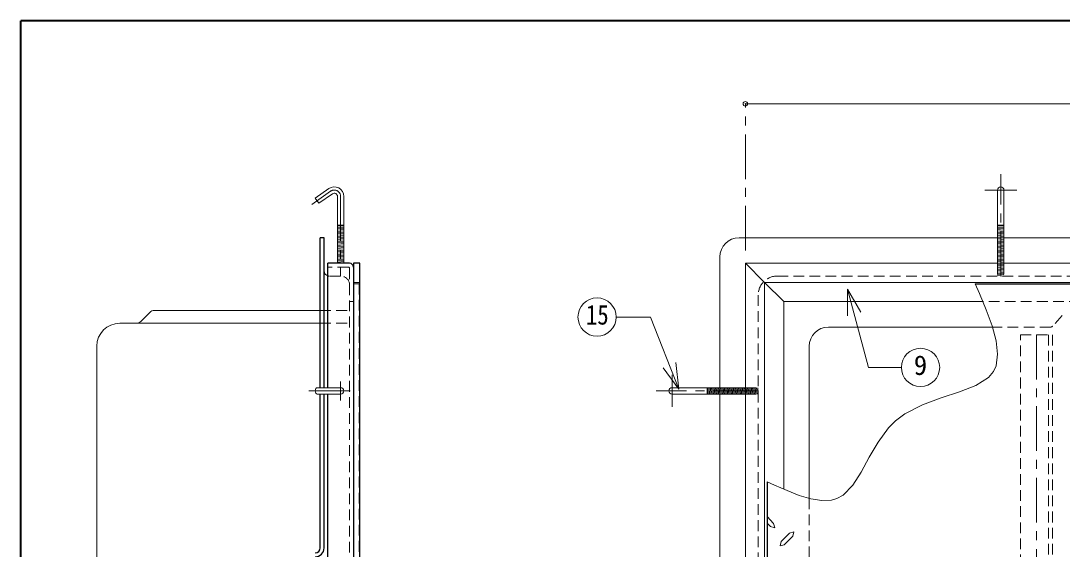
# Model space of a CAD drawing. Units: millimetres at full size, sheet at 1:7; details may follow other scales. Extents: x -1481 to 1354, y -996 to 971.
# Drawn here: x -1481 to -665, y 557 to 971 of the extents above; entities that cross this region are included whole.
import ezdxf
from ezdxf.enums import TextEntityAlignment as Align

# ---------------------------------------------------------------- set-up
doc = ezdxf.new("R2010")
doc.units = ezdxf.units.MM
doc.header["$LTSCALE"] = 7
doc.header["$PDMODE"] = 32
doc.header["$PDSIZE"] = 3.5
doc.linetypes.add('CHAIN1', pattern=[8, 5, -1, 1, -1])
doc.linetypes.add('DASHED1', pattern=[1.8, 1.2, -0.6])
doc.layers.add('0-0____1', color=4, linetype='Continuous', lineweight=9)
doc.styles.add('ＭＳ ゴシック', font='')
doc.styles.get('ＭＳ ゴシック').set_extended_font_data('MS Gothic')

msp = doc.modelspace()

# ---------------------------------------------------------------- linework, layer by layer
at = {"layer": '0-0____1', "color": 1, "lineweight": 40}
for p in [(-1480.542, -996.268), (1354.458, 970.732)]:
    msp.add_line(p, (-1480.542, 970.732), dxfattribs=at)
at = {"layer": '0-0____1'}
for p, q in [((-913.042, 905.732), (386.958, 905.732)), ((-1227.542, 810.63), (-1232.542, 810.63)), ((-1232.542, 809.76), (-1227.542, 810.169)), ((-1232.542, 808.757), (-1227.542, 809.165)), ((-1232.542, 807.754), (-1227.542, 808.162)), ((-715.542, 810.63), (-710.542, 810.63)), ((-710.542, 809.76), (-715.542, 810.169)), ((-710.542, 808.757), (-715.542, 809.165)), ((-710.542, 807.754), (-715.542, 808.162)), ((-1232.542, 806.75), (-1227.542, 807.159)), ((-1232.542, 805.747), (-1227.542, 806.155)), ((-1232.542, 804.744), (-1227.542, 805.152)), ((-1232.542, 803.74), (-1227.542, 804.149)), ((-1232.542, 802.737), (-1227.542, 803.145)), ((-1232.542, 801.734), (-1227.542, 802.142)), ((-1232.542, 800.73), (-1227.542, 801.139)), ((-1232.542, 799.727), (-1227.542, 800.135)), ((-710.542, 806.75), (-715.542, 807.159)), ((-710.542, 805.747), (-715.542, 806.155)), ((-710.542, 804.744), (-715.542, 805.152)), ((-710.542, 803.74), (-715.542, 804.149)), ((-710.542, 802.737), (-715.542, 803.145)), ((-710.542, 801.734), (-715.542, 802.142)), ((-710.542, 800.73), (-715.542, 801.139)), ((-710.542, 799.727), (-715.542, 800.135)), ((-1232.542, 798.724), (-1227.542, 799.132)), ((-1232.542, 797.72), (-1227.542, 798.129)), ((-1232.542, 796.717), (-1227.542, 797.125)), ((-1232.542, 795.714), (-1227.542, 796.122)), ((-1232.542, 794.71), (-1227.542, 795.119)), ((-1232.542, 793.707), (-1227.542, 794.115)), ((-1232.542, 792.704), (-1227.542, 793.112)), ((-1232.542, 791.7), (-1227.542, 792.109)), ((-710.542, 798.724), (-715.542, 799.132)), ((-710.542, 797.72), (-715.542, 798.129)), ((-710.542, 796.717), (-715.542, 797.125)), ((-710.542, 795.714), (-715.542, 796.122)), ((-710.542, 794.71), (-715.542, 795.119)), ((-710.542, 793.707), (-715.542, 794.115)), ((-710.542, 792.704), (-715.542, 793.112)), ((-710.542, 791.7), (-715.542, 792.109)), ((-1232.542, 790.697), (-1227.542, 791.106)), ((-1232.542, 789.694), (-1227.542, 790.102)), ((-1232.542, 788.69), (-1227.542, 789.099)), ((-1232.542, 787.687), (-1227.542, 788.096)), ((-1232.542, 786.684), (-1227.542, 787.092)), ((-1232.542, 785.68), (-1227.542, 786.089)), ((-1232.542, 784.677), (-1227.542, 785.086)), ((-1232.542, 783.674), (-1227.542, 784.082)), ((-1232.542, 782.67), (-1227.542, 783.079)), ((-710.542, 790.697), (-715.542, 791.106)), ((-710.542, 789.694), (-715.542, 790.102)), ((-710.542, 788.69), (-715.542, 789.099)), ((-710.542, 787.687), (-715.542, 788.096)), ((-710.542, 786.684), (-715.542, 787.092)), ((-710.542, 785.68), (-715.542, 786.089)), ((-710.542, 784.677), (-715.542, 785.086)), ((-710.542, 783.674), (-715.542, 784.082)), ((-710.542, 782.67), (-715.542, 783.079)), ((-1232.542, 781.667), (-1227.542, 782.076)), ((-1231.709, 780.732), (-1227.542, 781.072)), ((-710.542, 781.667), (-715.542, 782.076)), ((-711.375, 780.732), (-715.542, 781.072)), ((-898.042, 765.732), (-883.042, 750.732)), ((-883.042, 603.703), (-883.042, 750.732)), ((-727.042, 750.732), (-883.042, 750.732)), ((-1386.578, 735.196), (-1379.507, 742.267)), ((-1375.971, 743.732), (-1246.042, 743.732)), ((-1246.042, 733.732), (-1403.042, 733.732)), ((-719.574, 730.732), (-848.042, 730.732)), ((-1421.042, 430.732), (-1421.042, 715.732)), ((-863.042, 715.732), (-863.042, 596.519)), ((-942.941, 683.232), (-942.941, 678.232)), ((-942.071, 678.232), (-942.479, 683.232)), ((-941.068, 678.232), (-941.476, 683.232)), ((-940.064, 678.232), (-940.473, 683.232)), ((-939.061, 678.232), (-939.469, 683.232)), ((-938.058, 678.232), (-938.466, 683.232)), ((-937.054, 678.232), (-937.463, 683.232)), ((-936.051, 678.232), (-936.459, 683.232)), ((-935.048, 678.232), (-935.456, 683.232)), ((-934.044, 678.232), (-934.453, 683.232)), ((-933.041, 678.232), (-933.449, 683.232)), ((-932.038, 678.232), (-932.446, 683.232)), ((-931.034, 678.232), (-931.443, 683.232)), ((-930.031, 678.232), (-930.439, 683.232)), ((-929.028, 678.232), (-929.436, 683.232)), ((-928.024, 678.232), (-928.433, 683.232)), ((-927.021, 678.232), (-927.429, 683.232)), ((-926.018, 678.232), (-926.426, 683.232)), ((-925.014, 678.232), (-925.423, 683.232)), ((-924.011, 678.232), (-924.419, 683.232)), ((-923.008, 678.232), (-923.416, 683.232)), ((-922.004, 678.232), (-922.413, 683.232)), ((-921.001, 678.232), (-921.409, 683.232)), ((-919.998, 678.232), (-920.406, 683.232)), ((-918.994, 678.232), (-919.403, 683.232)), ((-917.991, 678.232), (-918.399, 683.232)), ((-916.988, 678.232), (-917.396, 683.232)), ((-915.984, 678.232), (-916.393, 683.232)), ((-914.981, 678.232), (-915.389, 683.232)), ((-913.978, 678.232), (-914.386, 683.232)), ((-913.042, 679.065), (-913.383, 683.232)), ((-890.95, 576.892), (-896.042, 582.188)), ((-893.365, 574.372), (-896.042, 577.049)), ((-893.365, 574.372), (-890.005, 573.532)), ((-890.95, 576.892), (-890.005, 573.532)), ((-878.455, 569.227), (-884.965, 562.612)), ((-875.935, 566.812), (-882.55, 560.197)), ((-878.455, 569.227), (-875.095, 570.172)), ((-875.935, 566.812), (-875.095, 570.172)), ((-885.91, 559.252), (-884.965, 562.612)), ((-882.55, 560.197), (-885.91, 559.252))]:
    msp.add_line(p, q, dxfattribs=at)
at = {"layer": '0-0____1', "linetype": 'CHAIN1'}
for p, q in [((-913.042, 790.732), (-913.042, 905.732)), ((-713.042, 770.732), (-713.042, 850.63)), ((-1237.91, 837.223), (-1252.636, 826.912)), ((-1230.042, 833.127), (-1230.042, 770.732)), ((-725.542, 838.13), (-700.542, 838.13)), ((-685.042, 724.732), (-685.042, 430.732)), ((-1230.042, 673.232), (-1230.042, 688.232)), ((-970.441, 693.232), (-970.441, 668.232)), ((-1222.542, 680.732), (-1254.974, 680.732)), ((-903.042, 680.732), (-982.941, 680.732))]:
    msp.add_line(p, q, dxfattribs=at)
at = {"layer": '0-0____1', "color": 7, "lineweight": 18}
for p, q in [((-1239.344, 839.271), (-1249.974, 831.828)), ((-1232.542, 833.127), (-1232.542, 780.732)), ((-1227.542, 833.127), (-1227.542, 780.732)), ((-715.542, 838.13), (-715.542, 780.732)), ((-710.542, 838.13), (-710.542, 780.732)), ((-918.042, 800.732), (-715.542, 800.732)), ((-710.542, 800.732), (-265.542, 800.732)), ((-933.042, 683.232), (-933.042, 785.732)), ((386.958, 780.732), (-913.042, 780.732)), ((-913.042, 780.732), (-898.042, 765.732)), ((-913.042, 780.732), (-913.042, 430.732)), ((371.958, 765.732), (-898.042, 765.732)), ((-898.042, 765.732), (-898.042, 430.732)), ((-833.076, 760.489), (-822.576, 742.302)), ((-833.076, 760.489), (-833.076, 739.489)), ((-833.076, 760.489), (-816.629, 699.106)), ((-965.039, 682.016), (-967.424, 702.88)), ((-965.039, 682.016), (-977.537, 698.892)), ((-790.872, 699.106), (-816.629, 699.106)), ((-1230.042, 683.232), (-1248.54, 683.232)), ((-1230.042, 678.232), (-1248.54, 678.232)), ((-970.441, 683.232), (-913.042, 683.232)), ((-970.441, 678.232), (-913.042, 678.232)), ((-933.042, 550.732), (-933.042, 678.232))]:
    msp.add_line(p, q, dxfattribs=at)
at = {"layer": '0-0____1', "color": 5, "lineweight": 25}
for p, q in [((-1243.042, 800.732), (-1246.042, 800.732)), ((-1246.042, 683.232), (-1246.042, 800.732)), ((-1243.042, 683.232), (-1243.042, 800.732)), ((-1223.042, 780.732), (-1240.042, 780.732)), ((-1240.042, 683.232), (-1240.042, 780.732)), ((-1215.042, 780.732), (-1220.042, 780.732)), ((-1220.042, 780.732), (-1220.042, 430.732)), ((-1215.042, 430.732), (-1215.042, 780.732)), ((-732.947, 764.732), (369.958, 764.732)), ((-1246.042, 557.732), (-1246.042, 678.232)), ((-1243.042, 557.732), (-1243.042, 678.232)), ((-1240.042, 470.732), (-1240.042, 678.232)), ((-896.042, 609.5), (-896.042, 430.732))]:
    msp.add_line(p, q, dxfattribs=at)
at = {"layer": '0-0____1', "color": 7, "linetype": 'DASHED1', "lineweight": 18}
for p, q in [((-1224.042, 777.732), (-1240.042, 777.732)), ((-1223.042, 776.732), (-1223.042, 430.732)), ((-1215.042, 765.732), (-1220.042, 765.732)), ((-1220.042, 750.732), (-1223.042, 750.732)), ((-697.542, 724.732), (-672.542, 724.732)), ((-697.542, 430.732), (-697.542, 724.732)), ((-672.542, 724.732), (-672.542, 430.732))]:
    msp.add_line(p, q, dxfattribs=at)
at = {"layer": '0-0____1', "linetype": 'DASHED1'}
for p, q in [((-715.542, 780.732), (-715.542, 770.732)), ((-710.542, 779.66), (-715.542, 780.069)), ((-710.542, 778.657), (-715.542, 779.066)), ((-710.542, 777.654), (-715.542, 778.062)), ((-710.542, 776.65), (-715.542, 777.059)), ((-710.542, 775.647), (-715.542, 776.056)), ((-710.542, 774.644), (-715.542, 775.052)), ((-710.542, 780.664), (-711.375, 780.732)), ((-710.542, 780.732), (-710.542, 770.732)), ((-1230.042, 770.732), (-1239.042, 770.732)), ((-888.042, 770.732), (361.958, 770.732)), ((-710.542, 773.64), (-715.542, 774.049)), ((-710.542, 772.637), (-715.542, 773.046)), ((-710.542, 771.634), (-715.542, 772.042)), ((-711.783, 770.732), (-715.542, 771.039)), ((-1215.542, 764.732), (-1220.042, 764.732)), ((-1215.542, 764.732), (-1215.542, 430.732)), ((-903.042, 755.732), (-903.042, 430.732)), ((356.958, 750.732), (-727.042, 750.732)), ((-1246.042, 743.732), (-1223.042, 743.732)), ((-664.922, 739.88), (-672.198, 731.583)), ((-1246.042, 733.732), (-1223.042, 733.732)), ((-674.078, 730.732), (-719.574, 730.732)), ((-675.542, 724.732), (-675.542, 430.732)), ((-913.042, 683.232), (-903.042, 683.232)), ((-912.974, 678.232), (-913.042, 679.065)), ((-913.042, 678.232), (-903.042, 678.232)), ((-911.971, 678.232), (-912.379, 683.232)), ((-910.968, 678.232), (-911.376, 683.232)), ((-909.964, 678.232), (-910.373, 683.232)), ((-908.961, 678.232), (-909.369, 683.232)), ((-907.958, 678.232), (-908.366, 683.232)), ((-906.954, 678.232), (-907.363, 683.232)), ((-905.951, 678.232), (-906.359, 683.232)), ((-904.948, 678.232), (-905.356, 683.232)), ((-903.944, 678.232), (-904.353, 683.232)), ((-903.042, 679.473), (-903.349, 683.232)), ((-863.042, 596.519), (-863.042, 430.732))]:
    msp.add_line(p, q, dxfattribs=at)
at = {"layer": '0-0____1', "color": 7, "lineweight": 18}
for points in [[(-1236.476, 835.175), (-1247.106, 827.732), (-1249.974, 831.828)], [(-732.947, 764.732), (-729.677, 757.122), (-724.34, 744.18), (-719.843, 731.733), (-716.716, 720.093), (-715.491, 709.576), (-716.699, 700.492), (-718.724, 696.005), (-722.632, 691.355), (-732.512, 685.046), (-745.281, 680.033), (-759.671, 675.313), (-774.414, 669.881), (-788.245, 662.732), (-795.349, 657.404), (-800.916, 651.781), (-809.078, 640.657), (-816.019, 628.698), (-822.432, 617.038), (-829.013, 606.812), (-836.455, 599.153), (-841.44, 596.334), (-845.496, 595.159), (-853.226, 594.771), (-861.74, 596.13), (-870.868, 598.854), (-880.438, 602.563), (-890.278, 606.873), (-896.042, 609.5)], [(-965.039, 682.016), (-987.351, 738.594), (-1014.173, 738.594)]]:
    msp.add_lwpolyline(points, dxfattribs=at)
for centre in [(-1029.173, 738.594), (-775.872, 699.106)]:
    msp.add_circle(centre, 15, dxfattribs=at)
for centre, radius, start, end in [((-1235.042, 833.127), 7.5, 0, 125), ((-713.042, 838.13), 2.5, 0, 180), ((-1235.042, 833.127), 2.5, 0, 125), ((-918.042, 785.732), 15, 90, 180), ((-1239.042, 774.732), 4, 180, 255.52249), ((-1230.042, 680.732), 2.5, 270, 90), ((-970.441, 680.732), 2.5, 90, 270)]:
    msp.add_arc(centre, radius, start, end, dxfattribs=at)
at = {"layer": '0-0____1', "linetype": 'CHAIN1'}
msp.add_arc((-1235.042, 833.127), 5, 0, 125, dxfattribs=at)
at = {"layer": '0-0____1', "color": 7, "linetype": 'DASHED1', "lineweight": 18}
msp.add_arc((-1224.042, 776.732), 1, 0, 90, dxfattribs=at)
at = {"layer": '0-0____1', "color": 5, "lineweight": 25}
for centre, radius, start, end in [((-1223.042, 777.732), 3, 0, 90), ((-1250.042, 557.732), 7, 270, 0), ((-1250.042, 557.732), 4, 270, 0)]:
    msp.add_arc(centre, radius, start, end, dxfattribs=at)
at = {"layer": '0-0____1', "linetype": 'DASHED1'}
for centre, radius, start, end in [((-1239.042, 774.732), 4, 255.52249, 270), ((-1230.042, 763.732), 7, 0, 90), ((-888.042, 755.732), 15, 90, 180), ((-674.078, 733.232), 2.5, 270, 318.74883)]:
    msp.add_arc(centre, radius, start, end, dxfattribs=at)
at = {"layer": '0-0____1'}
for centre, radius, start, end in [((-1375.971, 738.732), 5, 90, 135), ((-1390.113, 738.732), 5, 270, 315), ((-1403.042, 715.732), 18, 90, 180), ((-848.042, 715.732), 15, 90, 180)]:
    msp.add_arc(centre, radius, start, end, dxfattribs=at)
at = {"layer": '0-0____1', "color": 7, "lineweight": 18}
msp.add_ellipse((-1248.53, 680.732), major_axis=(0, -2.5), ratio=0.57, start_param=3.1415927, end_param=6.2831853, dxfattribs=at)
at = {"layer": '0-0____1'}
msp.add_point((-913.042, 905.732), dxfattribs=at)

# ---------------------------------------------------------------- texts
at = {"layer": '0-0____1', "color": 7, "style": 'ＭＳ ゴシック', "width": 0.85}
msp.add_text('15', height=15.4, dxfattribs=at).set_placement((-1037.923, 728.094), align=Align.BOTTOM_LEFT)
at = {"layer": '0-0____1', "color": 7, "style": 'ＭＳ ゴシック'}
msp.add_text('9', height=15.4, dxfattribs=at).set_placement((-781.122, 688.606), align=Align.BOTTOM_LEFT)

doc.saveas('drawing.dxf')
